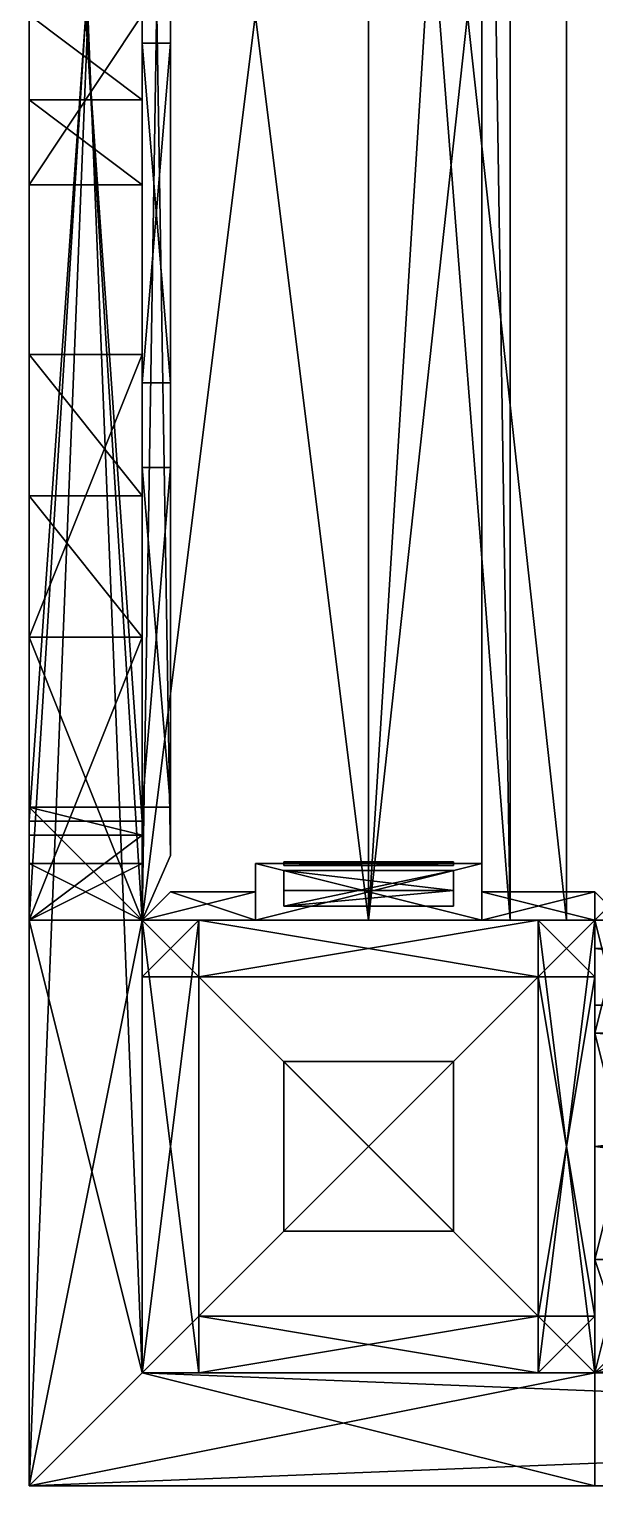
# Model space of a CAD drawing. Extents: x -160 to 672, y -352 to 480.
# Drawn here: x -160 to 0, y -352 to 60 of the extents above; entities that cross this region are included whole.
import ezdxf

# ---------------------------------------------------------------- set-up
doc = ezdxf.new("R2010")
doc.units = 0

msp = doc.modelspace()

# ---------------------------------------------------------------- meshes
at = {"layer": 'OBJECT000', "color": 50}
mesh = msp.add_polyface(dxfattribs=at)
corners = [(-159.999985, 480), (672, 480), (672, -352), (-159.999985, -352), (-159.999985, -352, -32), (672, -352, -32), (672, 480, -32), (-159.999985, 480, -32)]
mesh.append_faces([[corners[k] for k in face] for face in [(1, 3, 0), (5, 7, 4), (3, 7, 0), (5, 1, 6), (0, 6, 1), (4, 2, 5)]], dxfattribs={"vtx0": -1})
mesh.append_faces([[corners[k] for k in face] for face in [(1, 2, 3), (5, 6, 7), (3, 4, 7), (5, 2, 1), (0, 7, 6), (4, 3, 2)]], dxfattribs={"vtx2": -1})
at = {"layer": 'OBJECT002', "color": 50}
mesh = msp.add_polyface(dxfattribs=at)
corners = [(-128.000015, -320, 384), (-160, -352, 384), (-160, 480, 384), (-128.000015, 448, 384), (-128.000015, 448, 256), (-160, 480, 256), (-160, -352, 256), (-128.000015, -320, 256)]
mesh.append_faces([[corners[k] for k in face] for face in [(1, 3, 0), (5, 7, 4), (5, 1, 6), (3, 7, 0), (4, 2, 5), (0, 6, 1)]], dxfattribs={"vtx0": -1})
mesh.append_faces([[corners[k] for k in face] for face in [(1, 2, 3), (5, 6, 7), (5, 2, 1), (3, 4, 7), (4, 3, 2), (0, 7, 6)]], dxfattribs={"vtx2": -1})
at = {"layer": 'OBJECT003', "color": 50}
mesh = msp.add_polyface(dxfattribs=at)
corners = [(-128, -192, 256), (-128, -320, 256), (-160, -352, 256), (-160, -192, 256), (-128, -320), (-128, -192), (-160, -192), (-160, -352)]
mesh.append_faces([[corners[k] for k in face] for face in [(1, 3, 0), (5, 7, 4), (7, 3, 2), (1, 5, 4), (6, 0, 3), (2, 4, 7)]], dxfattribs={"vtx0": -1})
mesh.append_faces([[corners[k] for k in face] for face in [(1, 2, 3), (5, 6, 7), (7, 6, 3), (1, 0, 5), (6, 5, 0), (2, 1, 4)]], dxfattribs={"vtx2": -1})
at = {"layer": 'OBJECT005', "color": 50}
mesh = msp.add_polyface(dxfattribs=at)
corners = [(672, -352, 384), (-160, -352, 384), (-128, -320, 384), (640, -320, 384), (640, -320, 256), (-128, -320, 256), (-160, -352, 256), (672, -352, 256)]
mesh.append_faces([[corners[k] for k in face] for face in [(1, 3, 0), (5, 7, 4), (5, 1, 6), (3, 7, 0), (4, 2, 5), (0, 6, 1)]], dxfattribs={"vtx0": -1})
mesh.append_faces([[corners[k] for k in face] for face in [(1, 2, 3), (5, 6, 7), (5, 2, 1), (3, 4, 7), (4, 3, 2), (0, 7, 6)]], dxfattribs={"vtx2": -1})
at = {"layer": 'OBJECT006', "color": 50}
mesh = msp.add_polyface(dxfattribs=at)
corners = [(0, -320, 256), (0, -352, 256), (-160, -352, 256), (-128, -320, 256), (0, -352), (0, -320), (-128, -320), (-160, -352)]
mesh.append_faces([[corners[k] for k in face] for face in [(1, 3, 0), (5, 7, 4), (7, 3, 2), (1, 5, 4), (6, 0, 3), (2, 4, 7)]], dxfattribs={"vtx0": -1})
mesh.append_faces([[corners[k] for k in face] for face in [(1, 2, 3), (5, 6, 7), (7, 6, 3), (1, 0, 5), (6, 5, 0), (2, 1, 4)]], dxfattribs={"vtx2": -1})
at = {"layer": 'OBJECT007', "color": 50}
mesh = msp.add_polyface(dxfattribs=at)
corners = [(-159.999985, 480, 416), (672, 480, 416), (672, -352, 416), (-159.999985, -352, 416), (-159.999985, -352, 384), (672, -352, 384), (672, 480, 384), (-159.999985, 480, 384)]
mesh.append_faces([[corners[k] for k in face] for face in [(1, 3, 0), (5, 7, 4), (3, 7, 0), (5, 1, 6), (0, 6, 1), (4, 2, 5)]], dxfattribs={"vtx0": -1})
mesh.append_faces([[corners[k] for k in face] for face in [(1, 2, 3), (5, 6, 7), (3, 4, 7), (5, 2, 1), (0, 7, 6), (4, 3, 2)]], dxfattribs={"vtx2": -1})
at = {"layer": 'OBJECT014', "color": 50}
mesh = msp.add_polyface(dxfattribs=at)
corners = [(-128, -192, 384), (0, -192, 384), (0, -320, 384), (-128, -320, 384), (-128, -320, 256), (0, -320, 256), (0, -192, 256), (-128, -192, 256)]
mesh.append_faces([[corners[k] for k in face] for face in [(1, 3, 0), (5, 7, 4), (3, 7, 0), (5, 1, 6), (0, 6, 1), (4, 2, 5)]], dxfattribs={"vtx0": -1})
mesh.append_faces([[corners[k] for k in face] for face in [(1, 2, 3), (5, 6, 7), (3, 4, 7), (5, 2, 1), (0, 7, 6), (4, 3, 2)]], dxfattribs={"vtx2": -1})
at = {"layer": 'OBJECT015', "color": 50}
mesh = msp.add_polyface(dxfattribs=at)
corners = [(-128, -192, 32), (-112, -192, 32), (-112, -320, 32), (-128, -320, 32), (-128, -320, 24), (-112, -320, 24), (-112, -192, 24), (-128, -192, 24)]
mesh.append_faces([[corners[k] for k in face] for face in [(1, 3, 0), (5, 7, 4), (3, 7, 0), (5, 1, 6), (0, 6, 1), (4, 2, 5)]], dxfattribs={"vtx0": -1})
mesh.append_faces([[corners[k] for k in face] for face in [(1, 2, 3), (5, 6, 7), (3, 4, 7), (5, 2, 1), (0, 7, 6), (4, 3, 2)]], dxfattribs={"vtx2": -1})
at = {"layer": 'OBJECT016', "color": 50}
mesh = msp.add_polyface(dxfattribs=at)
corners = [(0.000001, -304, 240), (-16, -304, 240), (-15.999998, -208, 240), (0.000002, -208, 240), (0.000002, -208, 48.000008), (-15.999998, -208, 48.000008), (-16, -304, 48.000008), (0.000001, -304, 48.000008)]
mesh.append_faces([[corners[k] for k in face] for face in [(1, 3, 0), (5, 7, 4), (5, 1, 6), (3, 7, 0), (4, 2, 5), (0, 6, 1)]], dxfattribs={"vtx0": -1})
mesh.append_faces([[corners[k] for k in face] for face in [(1, 2, 3), (5, 6, 7), (5, 2, 1), (3, 4, 7), (4, 3, 2), (0, 7, 6)]], dxfattribs={"vtx2": -1})
at = {"layer": 'OBJECT017', "color": 50}
mesh = msp.add_polyface(dxfattribs=at)
corners = [(-16.000006, -208, 240), (-112.000008, -208, 240), (-112.000008, -192, 240), (-16.000006, -192, 240), (-16.000006, -192, 128), (-112.000008, -192, 128), (-112.000008, -208, 128), (-16.000006, -208, 128)]
mesh.append_faces([[corners[k] for k in face] for face in [(1, 3, 0), (5, 7, 4), (5, 1, 6), (3, 7, 0), (4, 2, 5), (0, 6, 1)]], dxfattribs={"vtx0": -1})
mesh.append_faces([[corners[k] for k in face] for face in [(1, 2, 3), (5, 6, 7), (5, 2, 1), (3, 4, 7), (4, 3, 2), (0, 7, 6)]], dxfattribs={"vtx2": -1})
at = {"layer": 'OBJECT018', "color": 50}
mesh = msp.add_polyface(dxfattribs=at)
corners = [(-128, -192, 256), (-112, -192, 256), (-112, -208, 256), (-128, -208, 256), (-128, -208, 32), (-112, -208, 32), (-112, -192, 32), (-128, -192, 32)]
mesh.append_faces([[corners[k] for k in face] for face in [(1, 3, 0), (5, 7, 4), (3, 7, 0), (5, 1, 6), (0, 6, 1), (4, 2, 5)]], dxfattribs={"vtx0": -1})
mesh.append_faces([[corners[k] for k in face] for face in [(1, 2, 3), (5, 6, 7), (3, 4, 7), (5, 2, 1), (0, 7, 6), (4, 3, 2)]], dxfattribs={"vtx2": -1})
at = {"layer": 'OBJECT019', "color": 50}
mesh = msp.add_polyface(dxfattribs=at)
corners = [(-16, -192, 256), (0, -192, 256), (0, -208, 256), (-16, -208, 256), (-16, -208, 32), (0, -208, 32), (0, -192, 32), (-16, -192, 32)]
mesh.append_faces([[corners[k] for k in face] for face in [(1, 3, 0), (5, 7, 4), (3, 7, 0), (5, 1, 6), (0, 6, 1), (4, 2, 5)]], dxfattribs={"vtx0": -1})
mesh.append_faces([[corners[k] for k in face] for face in [(1, 2, 3), (5, 6, 7), (3, 4, 7), (5, 2, 1), (0, 7, 6), (4, 3, 2)]], dxfattribs={"vtx2": -1})
at = {"layer": 'OBJECT020', "color": 50}
mesh = msp.add_polyface(dxfattribs=at)
corners = [(-16, -304, 256), (0, -304, 256), (0, -320, 256), (-16, -320, 256), (-16, -320, 32), (0, -320, 32), (0, -304, 32), (-16, -304, 32)]
mesh.append_faces([[corners[k] for k in face] for face in [(1, 3, 0), (5, 7, 4), (3, 7, 0), (5, 1, 6), (0, 6, 1), (4, 2, 5)]], dxfattribs={"vtx0": -1})
mesh.append_faces([[corners[k] for k in face] for face in [(1, 2, 3), (5, 6, 7), (3, 4, 7), (5, 2, 1), (0, 7, 6), (4, 3, 2)]], dxfattribs={"vtx2": -1})
at = {"layer": 'OBJECT021', "color": 50}
mesh = msp.add_polyface(dxfattribs=at)
corners = [(-112, -192, 128), (-16, -192, 128), (-16, -208, 128), (-112, -208, 128), (-112, -208, 112), (-16, -208, 112), (-16, -192, 112), (-112, -192, 112)]
mesh.append_faces([[corners[k] for k in face] for face in [(1, 3, 0), (5, 7, 4), (3, 7, 0), (5, 1, 6), (0, 6, 1), (4, 2, 5)]], dxfattribs={"vtx0": -1})
mesh.append_faces([[corners[k] for k in face] for face in [(1, 2, 3), (5, 6, 7), (3, 4, 7), (5, 2, 1), (0, 7, 6), (4, 3, 2)]], dxfattribs={"vtx2": -1})
at = {"layer": 'OBJECT022', "color": 50}
mesh = msp.add_polyface(dxfattribs=at)
corners = [(-112, -192, 256), (-16, -192, 256), (-16, -208, 256), (-112, -208, 256), (-112, -208, 240), (-16, -208, 240), (-16, -192, 240), (-112, -192, 240)]
mesh.append_faces([[corners[k] for k in face] for face in [(1, 3, 0), (5, 7, 4), (3, 7, 0), (5, 1, 6), (0, 6, 1), (4, 2, 5)]], dxfattribs={"vtx0": -1})
mesh.append_faces([[corners[k] for k in face] for face in [(1, 2, 3), (5, 6, 7), (3, 4, 7), (5, 2, 1), (0, 7, 6), (4, 3, 2)]], dxfattribs={"vtx2": -1})
at = {"layer": 'OBJECT023', "color": 50}
mesh = msp.add_polyface(dxfattribs=at)
corners = [(-16, -208, 256), (0, -208, 256), (0, -304, 256), (-16, -304, 256), (-16, -304, 240), (0, -304, 240), (0, -208, 240), (-16, -208, 240)]
mesh.append_faces([[corners[k] for k in face] for face in [(1, 3, 0), (5, 7, 4), (3, 7, 0), (5, 1, 6), (0, 6, 1), (4, 2, 5)]], dxfattribs={"vtx0": -1})
mesh.append_faces([[corners[k] for k in face] for face in [(1, 2, 3), (5, 6, 7), (3, 4, 7), (5, 2, 1), (0, 7, 6), (4, 3, 2)]], dxfattribs={"vtx2": -1})
at = {"layer": 'OBJECT024', "color": 50}
mesh = msp.add_polyface(dxfattribs=at)
corners = [(-88, -232, 240), (-40, -232, 240), (-40, -280, 240), (-88, -280, 240), (-88, -280, 236), (-40, -280, 236), (-40, -232, 236), (-88, -232, 236)]
mesh.append_faces([[corners[k] for k in face] for face in [(1, 3, 0), (5, 7, 4), (3, 7, 0), (5, 1, 6), (0, 6, 1), (4, 2, 5)]], dxfattribs={"vtx0": -1})
mesh.append_faces([[corners[k] for k in face] for face in [(1, 2, 3), (5, 6, 7), (3, 4, 7), (5, 2, 1), (0, 7, 6), (4, 3, 2)]], dxfattribs={"vtx2": -1})
at = {"layer": 'OBJECT025', "color": 50}
mesh = msp.add_polyface(dxfattribs=at)
corners = [(16, -288, 384), (0, -288, 384), (0, -224, 384), (16, -224, 384), (16, -224, 288), (0, -224, 272), (0, -288, 272), (16, -288, 288)]
mesh.append_faces([[corners[k] for k in face] for face in [(1, 3, 0), (5, 7, 4), (5, 1, 6), (3, 7, 0), (4, 2, 5), (0, 6, 1)]], dxfattribs={"vtx0": -1})
mesh.append_faces([[corners[k] for k in face] for face in [(1, 2, 3), (5, 6, 7), (5, 2, 1), (3, 4, 7), (4, 3, 2), (0, 7, 6)]], dxfattribs={"vtx2": -1})
at = {"layer": 'OBJECT026', "color": 50}
mesh = msp.add_polyface(dxfattribs=at)
corners = [(-31.999998, -176, 384), (-31.999998, -192, 384), (-96, -192.000015, 384), (-96, -176.000015, 384), (-96, -176.000015, 288), (-96, -192.000015, 272), (-31.999998, -192, 272), (-31.999998, -176, 288)]
mesh.append_faces([[corners[k] for k in face] for face in [(1, 3, 0), (5, 7, 4), (5, 1, 6), (3, 7, 0), (4, 2, 5), (0, 6, 1)]], dxfattribs={"vtx0": -1})
mesh.append_faces([[corners[k] for k in face] for face in [(1, 2, 3), (5, 6, 7), (5, 2, 1), (3, 4, 7), (4, 3, 2), (0, 7, 6)]], dxfattribs={"vtx2": -1})
at = {"layer": 'OBJECT028', "color": 50}
mesh = msp.add_polyface(dxfattribs=at)
corners = [(-88, -176.5, 376), (-88, -175.5, 376), (-40, -175.5, 376), (-40, -176.5, 376), (-40, -176.5, 296), (-40, -175.5, 296), (-88, -175.5, 296), (-88, -176.5, 296)]
mesh.append_faces([[corners[k] for k in face] for face in [(1, 3, 0), (5, 7, 4), (3, 7, 0), (5, 1, 6), (0, 6, 1), (4, 2, 5)]], dxfattribs={"vtx0": -1})
mesh.append_faces([[corners[k] for k in face] for face in [(1, 2, 3), (5, 6, 7), (3, 4, 7), (5, 2, 1), (0, 7, 6), (4, 3, 2)]], dxfattribs={"vtx2": -1})
at = {"layer": 'OBJECT030', "color": 50}
mesh = msp.add_polyface(dxfattribs=at)
corners = [(-40, -178, 281.65686), (-40, -178, 286), (-88, -178, 286), (-88, -178, 281.65686), (-88, -183.65686, 276), (-88, -188, 276), (-40, -188, 276), (-40, -183.656845, 276)]
mesh.append_faces([[corners[k] for k in face] for face in [(1, 3, 0), (5, 7, 4), (5, 1, 6), (3, 7, 0), (4, 2, 5), (0, 6, 1)]], dxfattribs={"vtx0": -1})
mesh.append_faces([[corners[k] for k in face] for face in [(1, 2, 3), (5, 6, 7), (5, 2, 1), (3, 4, 7), (4, 3, 2), (0, 7, 6)]], dxfattribs={"vtx2": -1})
at = {"layer": 'OBJECT031', "color": 50}
mesh = msp.add_polyface(dxfattribs=at)
corners = [(-16, -192, 32), (0, -192, 32), (0, -320, 32), (-16, -320, 32), (-16, -320, 24), (0, -320, 24), (0, -192, 24), (-16, -192, 24)]
mesh.append_faces([[corners[k] for k in face] for face in [(1, 3, 0), (5, 7, 4), (3, 7, 0), (5, 1, 6), (0, 6, 1), (4, 2, 5)]], dxfattribs={"vtx0": -1})
mesh.append_faces([[corners[k] for k in face] for face in [(1, 2, 3), (5, 6, 7), (3, 4, 7), (5, 2, 1), (0, 7, 6), (4, 3, 2)]], dxfattribs={"vtx2": -1})
at = {"layer": 'OBJECT032', "color": 50}
mesh = msp.add_polyface(dxfattribs=at)
corners = [(-112, -192, 32), (-16, -192, 32), (-16, -208, 32), (-112, -208, 32), (-112, -208, 24), (-16, -208, 24), (-16, -192, 24), (-112, -192, 24)]
mesh.append_faces([[corners[k] for k in face] for face in [(1, 3, 0), (5, 7, 4), (3, 7, 0), (5, 1, 6), (0, 6, 1), (4, 2, 5)]], dxfattribs={"vtx0": -1})
mesh.append_faces([[corners[k] for k in face] for face in [(1, 2, 3), (5, 6, 7), (3, 4, 7), (5, 2, 1), (0, 7, 6), (4, 3, 2)]], dxfattribs={"vtx2": -1})
at = {"layer": 'OBJECT033', "color": 50}
mesh = msp.add_polyface(dxfattribs=at)
corners = [(-112, -304, 32), (-16, -304, 32), (-16, -320, 32), (-112, -320, 32), (-112, -320, 24), (-16, -320, 24), (-16, -304, 24), (-112, -304, 24)]
mesh.append_faces([[corners[k] for k in face] for face in [(1, 3, 0), (5, 7, 4), (3, 7, 0), (5, 1, 6), (0, 6, 1), (4, 2, 5)]], dxfattribs={"vtx0": -1})
mesh.append_faces([[corners[k] for k in face] for face in [(1, 2, 3), (5, 6, 7), (3, 4, 7), (5, 2, 1), (0, 7, 6), (4, 3, 2)]], dxfattribs={"vtx2": -1})
at = {"layer": 'OBJECT034', "color": 50}
mesh = msp.add_polyface(dxfattribs=at)
corners = [(-112, -208, 30), (-16, -208, 30), (-16, -304, 30), (-112, -304, 30), (-112, -304, 26), (-16, -304, 26), (-16, -208, 26), (-112, -208, 26)]
mesh.append_faces([[corners[k] for k in face] for face in [(1, 3, 0), (5, 7, 4), (3, 7, 0), (5, 1, 6), (0, 6, 1), (4, 2, 5)]], dxfattribs={"vtx0": -1})
mesh.append_faces([[corners[k] for k in face] for face in [(1, 2, 3), (5, 6, 7), (3, 4, 7), (5, 2, 1), (0, 7, 6), (4, 3, 2)]], dxfattribs={"vtx2": -1})
at = {"layer": 'OBJECT035', "color": 50}
mesh = msp.add_polyface(dxfattribs=at)
corners = [(-16, -192, 24), (0, -192, 24), (0, -320, 24), (-16, -320, 24), (-16, -320), (0, -320), (0, -192), (-16, -192)]
mesh.append_faces([[corners[k] for k in face] for face in [(1, 3, 0), (5, 7, 4), (3, 7, 0), (5, 1, 6), (0, 6, 1), (4, 2, 5)]], dxfattribs={"vtx0": -1})
mesh.append_faces([[corners[k] for k in face] for face in [(1, 2, 3), (5, 6, 7), (3, 4, 7), (5, 2, 1), (0, 7, 6), (4, 3, 2)]], dxfattribs={"vtx2": -1})
at = {"layer": 'OBJECT036', "color": 50}
mesh = msp.add_polyface(dxfattribs=at)
corners = [(-112, -192, 24), (-16, -192, 24), (-16, -208, 24), (-112, -208, 24), (-112, -208), (-16, -208), (-16, -192), (-112, -192)]
mesh.append_faces([[corners[k] for k in face] for face in [(1, 3, 0), (5, 7, 4), (3, 7, 0), (5, 1, 6), (0, 6, 1), (4, 2, 5)]], dxfattribs={"vtx0": -1})
mesh.append_faces([[corners[k] for k in face] for face in [(1, 2, 3), (5, 6, 7), (3, 4, 7), (5, 2, 1), (0, 7, 6), (4, 3, 2)]], dxfattribs={"vtx2": -1})
at = {"layer": 'OBJECT037', "color": 50}
mesh = msp.add_polyface(dxfattribs=at)
corners = [(-128, -192, 24), (-112, -192, 24), (-112, -320, 24), (-128, -320, 24), (-128, -320), (-112, -320), (-112, -192), (-128, -192)]
mesh.append_faces([[corners[k] for k in face] for face in [(1, 3, 0), (5, 7, 4), (3, 7, 0), (5, 1, 6), (0, 6, 1), (4, 2, 5)]], dxfattribs={"vtx0": -1})
mesh.append_faces([[corners[k] for k in face] for face in [(1, 2, 3), (5, 6, 7), (3, 4, 7), (5, 2, 1), (0, 7, 6), (4, 3, 2)]], dxfattribs={"vtx2": -1})
at = {"layer": 'OBJECT038', "color": 50}
mesh = msp.add_polyface(dxfattribs=at)
corners = [(-112, -304, 24), (-16, -304, 24), (-16, -320, 24), (-112, -320, 24), (-112, -320), (-16, -320), (-16, -304), (-112, -304)]
mesh.append_faces([[corners[k] for k in face] for face in [(1, 3, 0), (5, 7, 4), (3, 7, 0), (5, 1, 6), (0, 6, 1), (4, 2, 5)]], dxfattribs={"vtx0": -1})
mesh.append_faces([[corners[k] for k in face] for face in [(1, 2, 3), (5, 6, 7), (3, 4, 7), (5, 2, 1), (0, 7, 6), (4, 3, 2)]], dxfattribs={"vtx2": -1})
at = {"layer": 'OBJECT039', "color": 50}
mesh = msp.add_polyface(dxfattribs=at)
corners = [(0, -191.999985, 384), (8, -191.999985, 384), (8, -223.999985, 384), (0, -223.999985, 384), (0, -223.999985, 368), (8, -223.999985, 368), (8, -191.999985, 368), (0, -191.999985, 368)]
mesh.append_faces([[corners[k] for k in face] for face in [(1, 3, 0), (5, 7, 4), (3, 7, 0), (5, 1, 6), (0, 6, 1), (4, 2, 5)]], dxfattribs={"vtx0": -1})
mesh.append_faces([[corners[k] for k in face] for face in [(1, 2, 3), (5, 6, 7), (3, 4, 7), (5, 2, 1), (0, 7, 6), (4, 3, 2)]], dxfattribs={"vtx2": -1})
at = {"layer": 'OBJECT040', "color": 50}
mesh = msp.add_polyface(dxfattribs=at)
corners = [(-32, -184, 384), (0, -184, 384), (0, -192, 384), (-32, -192, 384), (-32, -192, 368), (0, -192, 368), (0, -184, 368), (-32, -184, 368)]
mesh.append_faces([[corners[k] for k in face] for face in [(1, 3, 0), (5, 7, 4), (3, 7, 0), (5, 1, 6), (0, 6, 1), (4, 2, 5)]], dxfattribs={"vtx0": -1})
mesh.append_faces([[corners[k] for k in face] for face in [(1, 2, 3), (5, 6, 7), (3, 4, 7), (5, 2, 1), (0, 7, 6), (4, 3, 2)]], dxfattribs={"vtx2": -1})
at = {"layer": 'OBJECT041', "color": 50}
mesh = msp.add_polyface(dxfattribs=at)
corners = [(4, -188, 384), (8, -192, 384), (0, -192, 384), (0, -184, 384), (8, -192, 368), (4, -188, 368), (0, -184, 368), (0, -192, 368)]
mesh.append_faces([[corners[k] for k in face] for face in [(1, 3, 0), (5, 7, 4), (7, 3, 2), (1, 5, 4), (6, 0, 3), (2, 4, 7)]], dxfattribs={"vtx0": -1})
mesh.append_faces([[corners[k] for k in face] for face in [(1, 2, 3), (5, 6, 7), (7, 6, 3), (1, 0, 5), (6, 5, 0), (2, 1, 4)]], dxfattribs={"vtx2": -1})
at = {"layer": 'OBJECT042', "color": 50}
mesh = msp.add_polyface(dxfattribs=at)
corners = [(-96, -184, 384), (-96, -192, 384), (-128, -192, 384), (-120, -184, 384), (-96, -192, 368), (-96, -184, 368), (-120, -184, 368), (-128, -192, 368)]
mesh.append_faces([[corners[k] for k in face] for face in [(1, 3, 0), (5, 7, 4), (7, 3, 2), (1, 5, 4), (6, 0, 3), (2, 4, 7)]], dxfattribs={"vtx0": -1})
mesh.append_faces([[corners[k] for k in face] for face in [(1, 2, 3), (5, 6, 7), (7, 6, 3), (1, 0, 5), (6, 5, 0), (2, 1, 4)]], dxfattribs={"vtx2": -1})
at = {"layer": 'OBJECT043', "color": 50}
mesh = msp.add_polyface(dxfattribs=at)
corners = [(8, -288, 384), (8, -312, 384), (0, -320, 384), (0, -288, 384), (8, -312, 368), (8, -288, 368), (0, -288, 368), (0, -320, 368)]
mesh.append_faces([[corners[k] for k in face] for face in [(1, 3, 0), (5, 7, 4), (7, 3, 2), (1, 5, 4), (6, 0, 3), (2, 4, 7)]], dxfattribs={"vtx0": -1})
mesh.append_faces([[corners[k] for k in face] for face in [(1, 2, 3), (5, 6, 7), (7, 6, 3), (1, 0, 5), (6, 5, 0), (2, 1, 4)]], dxfattribs={"vtx2": -1})
at = {"layer": 'OBJECT044', "color": 50}
mesh = msp.add_polyface(dxfattribs=at)
corners = [(512, -320, 384), (0, -320, 384), (17.999998, -312, 384), (504, -312, 384), (504, -312, 368), (17.999998, -312, 368), (0, -320, 368), (512, -320, 368)]
mesh.append_faces([[corners[k] for k in face] for face in [(1, 3, 0), (5, 7, 4), (5, 1, 6), (3, 7, 0), (4, 2, 5), (0, 6, 1)]], dxfattribs={"vtx0": -1})
mesh.append_faces([[corners[k] for k in face] for face in [(1, 2, 3), (5, 6, 7), (5, 2, 1), (3, 4, 7), (4, 3, 2), (0, 7, 6)]], dxfattribs={"vtx2": -1})
at = {"layer": 'OBJECT045', "color": 50}
mesh = msp.add_polyface(dxfattribs=at)
corners = [(-127.999992, 320.000031, 384), (-120, 312, 384), (-120, -173.714279, 384), (-128, -192, 384), (-120, 312, 368), (-127.999992, 320.000031, 368), (-128, -192, 368), (-120, -173.714279, 368)]
mesh.append_faces([[corners[k] for k in face] for face in [(1, 3, 0), (5, 7, 4), (3, 7, 6), (5, 1, 0), (2, 4, 7), (6, 0, 3)]], dxfattribs={"vtx0": -1})
mesh.append_faces([[corners[k] for k in face] for face in [(1, 2, 3), (5, 6, 7), (3, 2, 7), (5, 4, 1), (2, 1, 4), (6, 5, 0)]], dxfattribs={"vtx2": -1})
at = {"layer": 'OBJECT138', "color": 50}
mesh = msp.add_polyface(dxfattribs=at)
corners = [(0, -256, 16), (512, -256, 16), (512, -320, 16), (0, -320, 16), (0, -320), (512, -320), (512, -256), (0, -256)]
mesh.append_faces([[corners[k] for k in face] for face in [(1, 3, 0), (5, 7, 4), (3, 7, 0), (5, 1, 6), (0, 6, 1), (4, 2, 5)]], dxfattribs={"vtx0": -1})
mesh.append_faces([[corners[k] for k in face] for face in [(1, 2, 3), (5, 6, 7), (3, 4, 7), (5, 2, 1), (0, 7, 6), (4, 3, 2)]], dxfattribs={"vtx2": -1})
at = {"layer": 'OBJECT140', "color": 50}
mesh = msp.add_polyface(dxfattribs=at)
corners = [(-128, 320, 16), (-64, 320, 16), (-64, -192, 16), (-128, -192, 16), (-128, -192), (-64, -192), (-64, 320), (-128, 320)]
mesh.append_faces([[corners[k] for k in face] for face in [(1, 3, 0), (5, 7, 4), (3, 7, 0), (5, 1, 6), (0, 6, 1), (4, 2, 5)]], dxfattribs={"vtx0": -1})
mesh.append_faces([[corners[k] for k in face] for face in [(1, 2, 3), (5, 6, 7), (3, 4, 7), (5, 2, 1), (0, 7, 6), (4, 3, 2)]], dxfattribs={"vtx2": -1})
at = {"layer": 'OBJECT141', "color": 50}
mesh = msp.add_polyface(dxfattribs=at)
corners = [(-32, -192, 16), (-64, -192, 16), (-64, 320, 16), (-32, 320, 16), (-24, 320, 8), (-64, 320, 8), (-64, -192, 8), (-24, -192, 8)]
mesh.append_faces([[corners[k] for k in face] for face in [(1, 3, 0), (5, 7, 4), (5, 1, 6), (3, 7, 0), (4, 2, 5), (0, 6, 1)]], dxfattribs={"vtx0": -1})
mesh.append_faces([[corners[k] for k in face] for face in [(1, 2, 3), (5, 6, 7), (5, 2, 1), (3, 4, 7), (4, 3, 2), (0, 7, 6)]], dxfattribs={"vtx2": -1})
at = {"layer": 'OBJECT143', "color": 50}
mesh = msp.add_polyface(dxfattribs=at)
corners = [(-160, -112, 240), (-128, -112, 240), (-128, -192, 240), (-160, -192, 240), (-160, -192, 216), (-128, -192, 216), (-128, -112, 216), (-160, -112, 216)]
mesh.append_faces([[corners[k] for k in face] for face in [(1, 3, 0), (5, 7, 4), (3, 7, 0), (5, 1, 6), (0, 6, 1), (4, 2, 5)]], dxfattribs={"vtx0": -1})
mesh.append_faces([[corners[k] for k in face] for face in [(1, 2, 3), (5, 6, 7), (3, 4, 7), (5, 2, 1), (0, 7, 6), (4, 3, 2)]], dxfattribs={"vtx2": -1})
at = {"layer": 'OBJECT144', "color": 50}
mesh = msp.add_polyface(dxfattribs=at)
corners = [(-128, -112, 240), (-160, -112, 240), (-160, -32, 240), (-128, -32, 240), (-128, -72, 216), (-160, -72, 216), (-160, -112, 216), (-128, -112, 216)]
mesh.append_faces([[corners[k] for k in face] for face in [(1, 3, 0), (5, 7, 4), (5, 1, 6), (3, 7, 0), (4, 2, 5), (0, 6, 1)]], dxfattribs={"vtx0": -1})
mesh.append_faces([[corners[k] for k in face] for face in [(1, 2, 3), (5, 6, 7), (5, 2, 1), (3, 4, 7), (4, 3, 2), (0, 7, 6)]], dxfattribs={"vtx2": -1})
at = {"layer": 'OBJECT145', "color": 50}
mesh = msp.add_polyface(dxfattribs=at)
corners = [(-160, 64, 240), (-128, 64, 240), (-128, 16, 240), (-160, 16, 240), (-160, 40, 208), (-128, 40, 208), (-128, 64, 208), (-160, 64, 208)]
mesh.append_faces([[corners[k] for k in face] for face in [(1, 3, 0), (5, 7, 4), (3, 7, 0), (5, 1, 6), (0, 6, 1), (4, 2, 5)]], dxfattribs={"vtx0": -1})
mesh.append_faces([[corners[k] for k in face] for face in [(1, 2, 3), (5, 6, 7), (3, 4, 7), (5, 2, 1), (0, 7, 6), (4, 3, 2)]], dxfattribs={"vtx2": -1})
at = {"layer": 'OBJECT147', "color": 50}
mesh = msp.add_polyface(dxfattribs=at)
corners = [(-160, 320.000031, 256), (-128, 320.000031, 256), (-128, -191.999969, 256), (-160, -191.999969, 256), (-160, -191.999969, 240), (-128, -191.999969, 240), (-128, 320.000031, 240), (-160, 320.000031, 240)]
mesh.append_faces([[corners[k] for k in face] for face in [(1, 3, 0), (5, 7, 4), (3, 7, 0), (5, 1, 6), (0, 6, 1), (4, 2, 5)]], dxfattribs={"vtx0": -1})
mesh.append_faces([[corners[k] for k in face] for face in [(1, 2, 3), (5, 6, 7), (3, 4, 7), (5, 2, 1), (0, 7, 6), (4, 3, 2)]], dxfattribs={"vtx2": -1})
at = {"layer": 'OBJECT150', "color": 50}
mesh = msp.add_polyface(dxfattribs=at)
corners = [(-128, -176, 216), (-128, -192, 216), (-160, -192, 216), (-160, -176, 216), (-128, -192, 40), (-128, -176, 34), (-160, -176, 34), (-160, -192, 40)]
mesh.append_faces([[corners[k] for k in face] for face in [(1, 3, 0), (5, 7, 4), (7, 3, 2), (1, 5, 4), (6, 0, 3), (2, 4, 7)]], dxfattribs={"vtx0": -1})
mesh.append_faces([[corners[k] for k in face] for face in [(1, 2, 3), (5, 6, 7), (7, 6, 3), (1, 0, 5), (6, 5, 0), (2, 1, 4)]], dxfattribs={"vtx2": -1})
at = {"layer": 'OBJECT151', "color": 50}
mesh = msp.add_polyface(dxfattribs=at)
corners = [(-160, -168, 32), (-128, -168, 32), (-128, -192, 40), (-160, -192, 40), (-128, -160), (-160, -160), (-160, -192), (-128, -192)]
mesh.append_faces([[corners[k] for k in face] for face in [(1, 3, 0), (5, 7, 4), (7, 3, 2), (1, 5, 4), (6, 0, 3), (2, 4, 7)]], dxfattribs={"vtx0": -1})
mesh.append_faces([[corners[k] for k in face] for face in [(1, 2, 3), (5, 6, 7), (7, 6, 3), (1, 0, 5), (6, 5, 0), (2, 1, 4)]], dxfattribs={"vtx2": -1})
at = {"layer": 'OBJECT154', "color": 50}
mesh = msp.add_polyface(dxfattribs=at)
corners = [(-160, 292, 16), (-128, 292, 16), (-128, -163.999969, 16), (-160, -163.999969, 16), (-160, -163.999969), (-128, -163.999969), (-128, 292), (-160, 292)]
mesh.append_faces([[corners[k] for k in face] for face in [(1, 3, 0), (5, 7, 4), (3, 7, 0), (5, 1, 6), (0, 6, 1), (4, 2, 5)]], dxfattribs={"vtx0": -1})
mesh.append_faces([[corners[k] for k in face] for face in [(1, 2, 3), (5, 6, 7), (3, 4, 7), (5, 2, 1), (0, 7, 6), (4, 3, 2)]], dxfattribs={"vtx2": -1})
at = {"layer": 'OBJECT203', "color": 50}
mesh = msp.add_polyface(dxfattribs=at)
corners = [(-128, -160.000015, 360), (-128, -64.000015, 360), (-120.000008, -64.000015, 360), (-120, -160.000015, 360), (-120, -160.000015, 264), (-120.000008, -64.000015, 264), (-128, -64.000015, 264), (-128, -160.000015, 264)]
mesh.append_faces([[corners[k] for k in face] for face in [(1, 3, 0), (5, 7, 4), (3, 7, 0), (5, 1, 6), (0, 6, 1), (4, 2, 5)]], dxfattribs={"vtx0": -1})
mesh.append_faces([[corners[k] for k in face] for face in [(1, 2, 3), (5, 6, 7), (3, 4, 7), (5, 2, 1), (0, 7, 6), (4, 3, 2)]], dxfattribs={"vtx2": -1})
at = {"layer": 'OBJECT204', "color": 50}
mesh = msp.add_polyface(dxfattribs=at)
corners = [(-128, -40.000019, 360), (-128.000015, 55.999981, 360), (-120.000008, 55.999981, 360), (-120.000008, -40.000019, 360), (-120.000008, -40.000019, 264), (-120.000008, 55.999981, 264), (-128.000015, 55.999981, 264), (-128, -40.000019, 264)]
mesh.append_faces([[corners[k] for k in face] for face in [(1, 3, 0), (5, 7, 4), (3, 7, 0), (5, 1, 6), (0, 6, 1), (4, 2, 5)]], dxfattribs={"vtx0": -1})
mesh.append_faces([[corners[k] for k in face] for face in [(1, 2, 3), (5, 6, 7), (3, 4, 7), (5, 2, 1), (0, 7, 6), (4, 3, 2)]], dxfattribs={"vtx2": -1})
at = {"layer": 'OBJECT208', "color": 50}
mesh = msp.add_polyface(dxfattribs=at)
corners = [(512, -223.999969, 16), (512, -255.999969, 16), (-0.00001, -255.999939, 16), (-0.000009, -223.999939, 16), (-0.000008, -215.999939, 8), (-0.00001, -255.999939, 8), (512, -255.999969, 8), (512, -215.999969, 8)]
mesh.append_faces([[corners[k] for k in face] for face in [(1, 3, 0), (5, 7, 4), (1, 5, 2), (7, 3, 4), (0, 6, 1), (4, 2, 5)]], dxfattribs={"vtx0": -1})
mesh.append_faces([[corners[k] for k in face] for face in [(1, 2, 3), (5, 6, 7), (1, 6, 5), (7, 0, 3), (0, 7, 6), (4, 3, 2)]], dxfattribs={"vtx2": -1})
at = {"layer": 'OBJECT210', "color": 50}
mesh = msp.add_polyface(dxfattribs=at)
corners = [(-64, 320, 8), (-8, 320, 8), (-8, -192, 8), (-64, -192, 8), (-64, -192), (-8, -192), (-8, 320), (-64, 320)]
mesh.append_faces([[corners[k] for k in face] for face in [(1, 3, 0), (5, 7, 4), (3, 7, 0), (5, 1, 6), (0, 6, 1), (4, 2, 5)]], dxfattribs={"vtx0": -1})
mesh.append_faces([[corners[k] for k in face] for face in [(1, 2, 3), (5, 6, 7), (3, 4, 7), (5, 2, 1), (0, 7, 6), (4, 3, 2)]], dxfattribs={"vtx2": -1})
at = {"layer": 'OBJECT212', "color": 50}
mesh = msp.add_polyface(dxfattribs=at)
corners = [(512, -200, 8), (512, -255.999985, 8), (0.000002, -256, 8), (0.000001, -200, 8), (0.000001, -200), (0.000002, -256), (512, -255.999985), (512, -200)]
mesh.append_faces([[corners[k] for k in face] for face in [(1, 3, 0), (5, 7, 4), (3, 7, 0), (5, 1, 6), (0, 6, 1), (4, 2, 5)]], dxfattribs={"vtx0": -1})
mesh.append_faces([[corners[k] for k in face] for face in [(1, 2, 3), (5, 6, 7), (3, 4, 7), (5, 2, 1), (0, 7, 6), (4, 3, 2)]], dxfattribs={"vtx2": -1})

doc.saveas('drawing.dxf')
